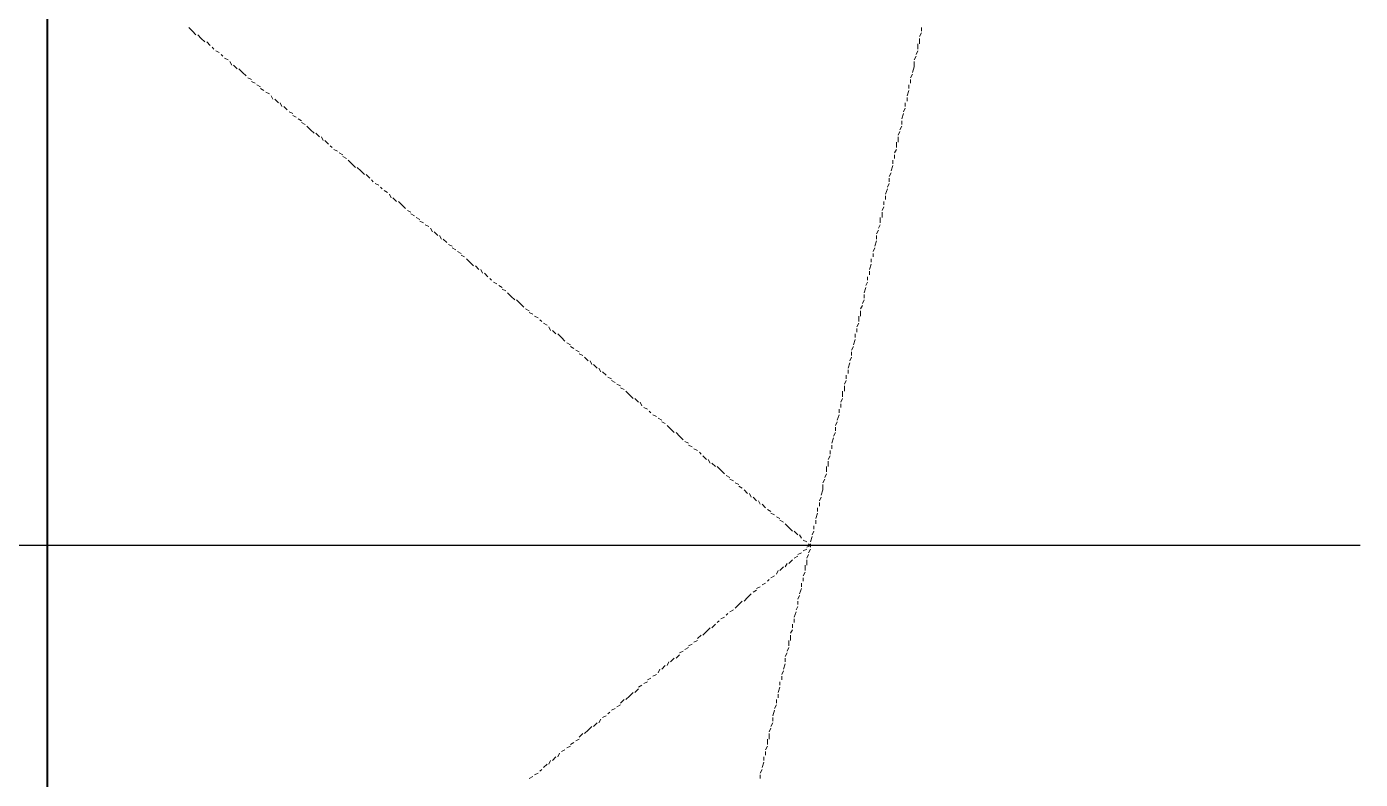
# Model space of a CAD drawing. Extents: x 8 to 21351, y 0 to 420.
# Drawn here: x 15782.33 to 15798.09, y 336.22 to 345.11 of the extents above; entities that cross this region are included whole.
import ezdxf

# ---------------------------------------------------------------- set-up
doc = ezdxf.new("R2010")
doc.units = 0

msp = doc.modelspace()

# ---------------------------------------------------------------- linework, layer by layer
at = {"color": 7, "lineweight": 40}
msp.add_line((15782.573, 397.743), (15782.573, 310.219), dxfattribs=at)
at = {"color": 7, "lineweight": 25}
for p, q in [((15782.573, 357.568), (15782.573, 337.566)), ((15798.088, 338.984), (15778.086, 338.984))]:
    msp.add_line(p, q, dxfattribs=at)
at = {"color": 7, "lineweight": 5}
for p, q in [((15782.573, 345.101), (15782.573, 345.059)), ((15782.573, 345.038), (15782.573, 344.995)), ((15782.573, 344.974), (15782.573, 344.911)), ((15784.288, 345.059), (15784.245, 345.101)), ((15784.33, 345.017), (15784.288, 345.059)), ((15784.393, 344.974), (15784.351, 345.017)), ((15784.436, 344.932), (15784.393, 344.974)), ((15792.902, 345.038), (15792.881, 344.995)), ((15792.881, 344.974), (15792.881, 344.911)), ((15792.902, 345.101), (15792.902, 345.059)), ((15782.573, 344.89), (15782.573, 344.847)), ((15782.573, 344.826), (15782.573, 344.784)), ((15784.499, 344.89), (15784.457, 344.932)), ((15784.542, 344.847), (15784.52, 344.868)), ((15784.605, 344.805), (15784.563, 344.826)), ((15792.86, 344.826), (15792.839, 344.784)), ((15792.86, 344.911), (15792.86, 344.847)), ((15782.573, 344.763), (15782.573, 344.699)), ((15782.573, 344.678), (15782.573, 344.636)), ((15784.647, 344.763), (15784.626, 344.784)), ((15784.711, 344.72), (15784.669, 344.741)), ((15784.753, 344.657), (15784.732, 344.699)), ((15784.817, 344.615), (15784.774, 344.657)), ((15792.839, 344.763), (15792.818, 344.72)), ((15792.818, 344.699), (15792.818, 344.636)), ((15782.573, 344.615), (15782.573, 344.572)), ((15782.573, 344.551), (15782.573, 344.488)), ((15784.88, 344.572), (15784.838, 344.615)), ((15784.923, 344.53), (15784.88, 344.572)), ((15784.986, 344.488), (15784.944, 344.509)), ((15792.797, 344.551), (15792.775, 344.509)), ((15792.775, 344.488), (15792.775, 344.445)), ((15792.818, 344.636), (15792.797, 344.572)), ((15782.573, 344.466), (15782.573, 344.424)), ((15782.573, 344.403), (15782.573, 344.36)), ((15782.573, 344.339), (15782.573, 344.276)), ((15785.028, 344.445), (15784.986, 344.466)), ((15785.092, 344.403), (15785.05, 344.424)), ((15785.134, 344.36), (15785.092, 344.382)), ((15785.198, 344.318), (15785.155, 344.339)), ((15792.754, 344.36), (15792.733, 344.297)), ((15792.754, 344.424), (15792.754, 344.382)), ((15782.573, 344.255), (15782.573, 344.212)), ((15782.573, 344.191), (15782.573, 344.149)), ((15785.24, 344.255), (15785.219, 344.297)), ((15785.304, 344.212), (15785.261, 344.255)), ((15785.346, 344.17), (15785.325, 344.212)), ((15785.409, 344.128), (15785.367, 344.17)), ((15792.712, 344.212), (15792.712, 344.17)), ((15792.733, 344.276), (15792.733, 344.233)), ((15782.573, 344.128), (15782.573, 344.085)), ((15782.573, 344.064), (15782.573, 344.001)), ((15785.473, 344.085), (15785.431, 344.106)), ((15785.515, 344.043), (15785.473, 344.064)), ((15785.579, 344.001), (15785.536, 344.022)), ((15792.691, 344.085), (15792.67, 344.022)), ((15792.712, 344.149), (15792.691, 344.106)), ((15782.573, 343.979), (15782.573, 343.937)), ((15782.573, 343.916), (15782.573, 343.874)), ((15782.573, 343.853), (15782.573, 343.789)), ((15785.621, 343.958), (15785.579, 343.979)), ((15785.685, 343.895), (15785.642, 343.937)), ((15785.727, 343.853), (15785.685, 343.895)), ((15785.79, 343.81), (15785.748, 343.853)), ((15792.648, 343.874), (15792.627, 343.831)), ((15792.67, 343.937), (15792.648, 343.895)), ((15792.67, 344.001), (15792.67, 343.958)), ((15782.573, 343.768), (15782.573, 343.726)), ((15782.573, 343.704), (15782.573, 343.662)), ((15785.833, 343.768), (15785.812, 343.81)), ((15785.896, 343.726), (15785.854, 343.768)), ((15785.939, 343.683), (15785.917, 343.704)), ((15792.606, 343.747), (15792.606, 343.683)), ((15792.627, 343.81), (15792.627, 343.747)), ((15782.573, 343.641), (15782.573, 343.577)), ((15782.573, 343.556), (15782.573, 343.514)), ((15786.002, 343.641), (15785.96, 343.662)), ((15786.066, 343.599), (15786.023, 343.62)), ((15786.108, 343.556), (15786.066, 343.577)), ((15792.606, 343.662), (15792.585, 343.62)), ((15792.585, 343.599), (15792.585, 343.556)), ((15782.573, 343.493), (15782.573, 343.45)), ((15782.573, 343.429), (15782.573, 343.366)), ((15786.171, 343.493), (15786.129, 343.535)), ((15786.214, 343.45), (15786.171, 343.493)), ((15786.277, 343.408), (15786.235, 343.45)), ((15786.32, 343.366), (15786.277, 343.408)), ((15792.543, 343.387), (15792.521, 343.344)), ((15792.564, 343.471), (15792.543, 343.408)), ((15792.564, 343.535), (15792.564, 343.493)), ((15782.573, 343.344), (15782.573, 343.302)), ((15782.573, 343.281), (15782.573, 343.239)), ((15786.383, 343.323), (15786.341, 343.366)), ((15786.425, 343.281), (15786.404, 343.302)), ((15786.489, 343.239), (15786.447, 343.26)), ((15792.521, 343.26), (15792.5, 343.217)), ((15792.521, 343.323), (15792.521, 343.281)), ((15782.573, 343.217), (15782.573, 343.175)), ((15782.573, 343.154), (15782.573, 343.091)), ((15782.573, 343.069), (15782.573, 343.027)), ((15786.531, 343.196), (15786.51, 343.217)), ((15786.595, 343.154), (15786.552, 343.175)), ((15786.637, 343.091), (15786.616, 343.133)), ((15786.701, 343.048), (15786.658, 343.091)), ((15792.5, 343.196), (15792.479, 343.133)), ((15792.479, 343.112), (15792.479, 343.069)), ((15782.573, 343.006), (15782.573, 342.964)), ((15782.573, 342.942), (15782.573, 342.879)), ((15786.764, 343.006), (15786.722, 343.048)), ((15786.806, 342.964), (15786.764, 343.006)), ((15786.87, 342.921), (15786.828, 342.942)), ((15792.458, 342.985), (15792.437, 342.942)), ((15792.437, 342.921), (15792.437, 342.858)), ((15792.458, 343.048), (15792.458, 343.006)), ((15782.573, 342.858), (15782.573, 342.815)), ((15782.573, 342.794), (15782.573, 342.752)), ((15786.912, 342.879), (15786.87, 342.9)), ((15786.976, 342.836), (15786.933, 342.858)), ((15787.018, 342.794), (15786.976, 342.815)), ((15787.082, 342.752), (15787.039, 342.773)), ((15792.416, 342.773), (15792.394, 342.731)), ((15792.416, 342.858), (15792.416, 342.794)), ((15782.573, 342.731), (15782.573, 342.667)), ((15782.573, 342.646), (15782.573, 342.604)), ((15787.124, 342.688), (15787.103, 342.731)), ((15787.187, 342.646), (15787.145, 342.688)), ((15787.23, 342.604), (15787.209, 342.646)), ((15787.293, 342.561), (15787.251, 342.604)), ((15792.394, 342.709), (15792.373, 342.667)), ((15792.373, 342.646), (15792.373, 342.604)), ((15782.573, 342.582), (15782.573, 342.54)), ((15782.573, 342.519), (15782.573, 342.455)), ((15782.573, 342.434), (15782.573, 342.392)), ((15787.357, 342.519), (15787.314, 342.54)), ((15787.399, 342.477), (15787.357, 342.498)), ((15787.463, 342.434), (15787.42, 342.455)), ((15792.352, 342.498), (15792.331, 342.455)), ((15792.331, 342.434), (15792.331, 342.392)), ((15792.373, 342.582), (15792.352, 342.519)), ((15782.573, 342.371), (15782.573, 342.329)), ((15782.573, 342.307), (15782.573, 342.265)), ((15787.505, 342.392), (15787.463, 342.413)), ((15787.568, 342.329), (15787.526, 342.371)), ((15787.611, 342.286), (15787.568, 342.329)), ((15787.674, 342.244), (15787.632, 342.286)), ((15792.31, 342.307), (15792.289, 342.244)), ((15792.31, 342.371), (15792.31, 342.329)), ((15782.573, 342.244), (15782.573, 342.18)), ((15782.573, 342.159), (15782.573, 342.117)), ((15787.717, 342.202), (15787.695, 342.244)), ((15787.78, 342.159), (15787.738, 342.202)), ((15787.822, 342.117), (15787.801, 342.138)), ((15792.267, 342.159), (15792.267, 342.117)), ((15792.289, 342.223), (15792.289, 342.18)), ((15782.573, 342.096), (15782.573, 342.053)), ((15782.573, 342.032), (15782.573, 341.969)), ((15787.886, 342.074), (15787.844, 342.096)), ((15787.949, 342.032), (15787.907, 342.053)), ((15787.992, 341.99), (15787.949, 342.011)), ((15788.055, 341.926), (15788.013, 341.969)), ((15792.246, 342.032), (15792.225, 341.969)), ((15792.267, 342.096), (15792.246, 342.053)), ((15782.573, 341.947), (15782.573, 341.905)), ((15782.573, 341.884), (15782.573, 341.842)), ((15782.573, 341.82), (15782.573, 341.757)), ((15788.098, 341.884), (15788.055, 341.926)), ((15788.161, 341.842), (15788.119, 341.884)), ((15788.203, 341.799), (15788.161, 341.842)), ((15792.204, 341.82), (15792.183, 341.778)), ((15792.225, 341.884), (15792.204, 341.842)), ((15792.225, 341.947), (15792.225, 341.905)), ((15782.573, 341.736), (15782.573, 341.693)), ((15782.573, 341.672), (15782.573, 341.63)), ((15788.267, 341.757), (15788.225, 341.778)), ((15788.309, 341.715), (15788.267, 341.736)), ((15788.373, 341.672), (15788.33, 341.693)), ((15788.415, 341.63), (15788.394, 341.651)), ((15792.162, 341.693), (15792.162, 341.63)), ((15792.183, 341.757), (15792.183, 341.693)), ((15782.573, 341.609), (15782.573, 341.545)), ((15782.573, 341.524), (15782.573, 341.482)), ((15788.479, 341.588), (15788.436, 341.609)), ((15788.521, 341.524), (15788.5, 341.567)), ((15788.584, 341.482), (15788.542, 341.524)), ((15792.162, 341.609), (15792.14, 341.567)), ((15792.14, 341.545), (15792.14, 341.503)), ((15782.573, 341.461), (15782.573, 341.418)), ((15782.573, 341.397), (15782.573, 341.355)), ((15782.573, 341.334), (15782.573, 341.27)), ((15788.648, 341.44), (15788.606, 341.482)), ((15788.69, 341.397), (15788.648, 341.44)), ((15788.754, 341.355), (15788.711, 341.376)), ((15788.796, 341.312), (15788.754, 341.334)), ((15792.098, 341.334), (15792.077, 341.291)), ((15792.119, 341.418), (15792.098, 341.355)), ((15792.119, 341.482), (15792.119, 341.44)), ((15782.573, 341.249), (15782.573, 341.207)), ((15782.573, 341.185), (15782.573, 341.143)), ((15788.86, 341.27), (15788.817, 341.291)), ((15788.902, 341.228), (15788.86, 341.249)), ((15788.965, 341.164), (15788.923, 341.207)), ((15792.077, 341.207), (15792.056, 341.164)), ((15792.077, 341.27), (15792.077, 341.228)), ((15782.573, 341.122), (15782.573, 341.058)), ((15782.573, 341.037), (15782.573, 340.995)), ((15789.008, 341.122), (15788.987, 341.164)), ((15789.071, 341.08), (15789.029, 341.122)), ((15789.114, 341.037), (15789.092, 341.08)), ((15789.177, 340.995), (15789.135, 341.037)), ((15792.056, 341.143), (15792.035, 341.08)), ((15792.035, 341.058), (15792.035, 341.016)), ((15782.573, 340.974), (15782.573, 340.932)), ((15782.573, 340.91), (15782.573, 340.847)), ((15789.241, 340.953), (15789.198, 340.974)), ((15789.283, 340.91), (15789.241, 340.932)), ((15789.346, 340.868), (15789.304, 340.889)), ((15792.013, 340.932), (15791.992, 340.889)), ((15791.992, 340.868), (15791.992, 340.805)), ((15792.013, 340.995), (15792.013, 340.953)), ((15782.573, 340.826), (15782.573, 340.783)), ((15782.573, 340.762), (15782.573, 340.72)), ((15789.389, 340.826), (15789.346, 340.847)), ((15789.452, 340.762), (15789.41, 340.805)), ((15789.495, 340.72), (15789.452, 340.762)), ((15789.558, 340.678), (15789.516, 340.72)), ((15791.971, 340.72), (15791.95, 340.678)), ((15791.971, 340.805), (15791.971, 340.741)), ((15782.573, 340.699), (15782.573, 340.635)), ((15782.573, 340.614), (15782.573, 340.572)), ((15782.573, 340.55), (15782.573, 340.508)), ((15789.6, 340.635), (15789.579, 340.678)), ((15789.664, 340.593), (15789.622, 340.614)), ((15789.706, 340.55), (15789.685, 340.572)), ((15791.929, 340.593), (15791.929, 340.55)), ((15791.95, 340.656), (15791.95, 340.614)), ((15782.573, 340.487), (15782.573, 340.445)), ((15782.573, 340.423), (15782.573, 340.36)), ((15789.77, 340.508), (15789.727, 340.529)), ((15789.833, 340.466), (15789.791, 340.487)), ((15789.876, 340.423), (15789.833, 340.445)), ((15789.939, 340.36), (15789.897, 340.402)), ((15791.908, 340.445), (15791.886, 340.402)), ((15791.929, 340.529), (15791.908, 340.466)), ((15782.573, 340.339), (15782.573, 340.296)), ((15782.573, 340.275), (15782.573, 340.233)), ((15789.981, 340.318), (15789.939, 340.36)), ((15790.045, 340.275), (15790.003, 340.318)), ((15790.087, 340.233), (15790.045, 340.275)), ((15791.865, 340.254), (15791.844, 340.191)), ((15791.886, 340.318), (15791.865, 340.275)), ((15791.886, 340.381), (15791.886, 340.339)), ((15782.573, 340.212), (15782.573, 340.148)), ((15782.573, 340.127), (15782.573, 340.085)), ((15790.151, 340.191), (15790.108, 340.212)), ((15790.193, 340.148), (15790.151, 340.17)), ((15790.257, 340.106), (15790.214, 340.127)), ((15790.299, 340.064), (15790.278, 340.085)), ((15791.823, 340.106), (15791.823, 340.064)), ((15791.844, 340.17), (15791.844, 340.127)), ((15782.573, 340.064), (15782.573, 340.021)), ((15782.573, 340), (15782.573, 339.937)), ((15782.573, 339.916), (15782.573, 339.873)), ((15790.362, 340), (15790.32, 340.043)), ((15790.405, 339.958), (15790.384, 340)), ((15790.468, 339.916), (15790.426, 339.958)), ((15790.532, 339.873), (15790.489, 339.916)), ((15791.781, 339.916), (15791.781, 339.852)), ((15791.823, 340.043), (15791.802, 340)), ((15791.802, 339.979), (15791.802, 339.916)), ((15782.573, 339.852), (15782.573, 339.81)), ((15782.573, 339.788), (15782.573, 339.725)), ((15790.574, 339.831), (15790.532, 339.873)), ((15790.638, 339.788), (15790.595, 339.81)), ((15790.68, 339.746), (15790.638, 339.767)), ((15791.759, 339.767), (15791.738, 339.725)), ((15791.781, 339.831), (15791.759, 339.788)), ((15782.573, 339.704), (15782.573, 339.661)), ((15782.573, 339.64), (15782.573, 339.598)), ((15790.743, 339.704), (15790.701, 339.725)), ((15790.786, 339.661), (15790.743, 339.683)), ((15790.849, 339.598), (15790.807, 339.64)), ((15790.892, 339.556), (15790.87, 339.598)), ((15791.738, 339.64), (15791.717, 339.577)), ((15791.738, 339.704), (15791.738, 339.64)), ((15782.573, 339.577), (15782.573, 339.534)), ((15782.573, 339.513), (15782.573, 339.45)), ((15790.955, 339.513), (15790.913, 339.556)), ((15790.997, 339.471), (15790.976, 339.513)), ((15791.061, 339.429), (15791.019, 339.471)), ((15791.717, 339.556), (15791.696, 339.513)), ((15791.696, 339.492), (15791.696, 339.45)), ((15782.573, 339.429), (15782.573, 339.386)), ((15782.573, 339.365), (15782.573, 339.323)), ((15782.573, 339.302), (15782.573, 339.238)), ((15791.124, 339.386), (15791.082, 339.407)), ((15791.167, 339.344), (15791.124, 339.365)), ((15791.23, 339.302), (15791.188, 339.323)), ((15791.675, 339.365), (15791.654, 339.302)), ((15791.675, 339.429), (15791.675, 339.386)), ((15782.573, 339.217), (15782.573, 339.175)), ((15782.573, 339.154), (15782.573, 339.111)), ((15791.273, 339.259), (15791.23, 339.281)), ((15791.336, 339.196), (15791.294, 339.238)), ((15791.378, 339.154), (15791.336, 339.196)), ((15791.442, 339.111), (15791.4, 339.154)), ((15791.632, 339.154), (15791.611, 339.111)), ((15791.632, 339.217), (15791.632, 339.175)), ((15791.654, 339.281), (15791.654, 339.238)), ((15782.573, 339.09), (15782.573, 339.026)), ((15782.573, 339.005), (15782.573, 338.963)), ((15791.484, 339.069), (15791.463, 339.111)), ((15791.548, 339.026), (15791.505, 339.048)), ((15791.548, 338.963), (15791.59, 338.984)), ((15791.59, 338.984), (15791.569, 339.005)), ((15791.611, 339.09), (15791.59, 339.026)), ((15791.59, 339.005), (15791.59, 338.963)), ((15782.573, 338.942), (15782.573, 338.899)), ((15782.573, 338.878), (15782.573, 338.815)), ((15791.336, 338.772), (15791.378, 338.815)), ((15791.4, 338.836), (15791.442, 338.857)), ((15791.442, 338.878), (15791.484, 338.899)), ((15791.505, 338.921), (15791.548, 338.942)), ((15791.569, 338.878), (15791.548, 338.836)), ((15791.548, 338.815), (15791.548, 338.751)), ((15791.59, 338.942), (15791.569, 338.899)), ((15782.573, 338.794), (15782.573, 338.751)), ((15782.573, 338.73), (15782.573, 338.688)), ((15782.573, 338.667), (15782.573, 338.624)), ((15791.188, 338.646), (15791.209, 338.688)), ((15791.23, 338.688), (15791.273, 338.73)), ((15791.294, 338.73), (15791.315, 338.772)), ((15791.527, 338.667), (15791.505, 338.624)), ((15791.527, 338.751), (15791.527, 338.688)), ((15782.573, 338.603), (15782.573, 338.54)), ((15782.573, 338.519), (15782.573, 338.476)), ((15790.955, 338.476), (15790.997, 338.497)), ((15791.019, 338.519), (15791.061, 338.54)), ((15791.082, 338.561), (15791.103, 338.582)), ((15791.124, 338.603), (15791.167, 338.624)), ((15791.484, 338.54), (15791.484, 338.497)), ((15791.505, 338.603), (15791.505, 338.561)), ((15782.573, 338.455), (15782.573, 338.413)), ((15782.573, 338.392), (15782.573, 338.328)), ((15790.807, 338.328), (15790.849, 338.37)), ((15790.849, 338.37), (15790.892, 338.413)), ((15790.913, 338.434), (15790.955, 338.455)), ((15791.463, 338.392), (15791.442, 338.349)), ((15791.484, 338.476), (15791.463, 338.413)), ((15782.573, 338.307), (15782.573, 338.264)), ((15782.573, 338.243), (15782.573, 338.201)), ((15782.573, 338.18), (15782.573, 338.116)), ((15790.595, 338.159), (15790.616, 338.18)), ((15790.638, 338.201), (15790.68, 338.222)), ((15790.701, 338.243), (15790.743, 338.286)), ((15790.743, 338.286), (15790.786, 338.328)), ((15791.421, 338.201), (15791.4, 338.137)), ((15791.442, 338.264), (15791.421, 338.222)), ((15791.442, 338.328), (15791.442, 338.286)), ((15782.573, 338.095), (15782.573, 338.053)), ((15782.573, 338.032), (15782.573, 337.989)), ((15790.426, 338.01), (15790.468, 338.053)), ((15790.489, 338.074), (15790.511, 338.095)), ((15790.532, 338.116), (15790.574, 338.137)), ((15791.378, 338.053), (15791.378, 338.01)), ((15791.4, 338.116), (15791.4, 338.074)), ((15782.573, 337.968), (15782.573, 337.905)), ((15782.573, 337.884), (15782.573, 337.841)), ((15790.257, 337.884), (15790.299, 337.926)), ((15790.32, 337.926), (15790.362, 337.968)), ((15790.362, 337.968), (15790.405, 338.01)), ((15791.378, 337.989), (15791.357, 337.947)), ((15791.357, 337.926), (15791.357, 337.862)), ((15782.573, 337.82), (15782.573, 337.778)), ((15782.573, 337.757), (15782.573, 337.714)), ((15790.045, 337.714), (15790.087, 337.735)), ((15790.108, 337.757), (15790.151, 337.778)), ((15790.151, 337.799), (15790.193, 337.82)), ((15790.214, 337.841), (15790.257, 337.862)), ((15791.315, 337.714), (15791.294, 337.672)), ((15791.336, 337.778), (15791.315, 337.735)), ((15791.336, 337.862), (15791.336, 337.799)), ((15782.573, 337.693), (15782.573, 337.63)), ((15782.573, 337.608), (15782.573, 337.566)), ((15789.833, 337.524), (15789.876, 337.566)), ((15789.897, 337.566), (15789.918, 337.608)), ((15789.939, 337.608), (15789.981, 337.651)), ((15790.003, 337.651), (15790.045, 337.693)), ((15791.294, 337.587), (15791.273, 337.524)), ((15791.294, 337.651), (15791.294, 337.608)), ((15782.573, 337.545), (15782.573, 337.502)), ((15782.573, 337.481), (15782.573, 337.418)), ((15782.573, 337.397), (15782.573, 337.354)), ((15789.664, 337.397), (15789.706, 337.418)), ((15789.727, 337.439), (15789.77, 337.46)), ((15789.791, 337.481), (15789.812, 337.524)), ((15791.273, 337.502), (15791.251, 337.46)), ((15791.251, 337.439), (15791.251, 337.397)), ((15782.573, 337.333), (15782.573, 337.291)), ((15782.573, 337.27), (15782.573, 337.206)), ((15789.452, 337.206), (15789.495, 337.248)), ((15789.516, 337.248), (15789.558, 337.291)), ((15789.558, 337.312), (15789.6, 337.333)), ((15789.622, 337.354), (15789.664, 337.375)), ((15791.23, 337.312), (15791.209, 337.248)), ((15791.23, 337.375), (15791.23, 337.333)), ((15782.573, 337.185), (15782.573, 337.143)), ((15782.573, 337.122), (15782.573, 337.079)), ((15789.304, 337.079), (15789.346, 337.1)), ((15789.346, 337.122), (15789.389, 337.164)), ((15789.41, 337.164), (15789.452, 337.206)), ((15791.188, 337.1), (15791.167, 337.058)), ((15791.188, 337.164), (15791.188, 337.122)), ((15791.209, 337.227), (15791.209, 337.185)), ((15782.573, 337.058), (15782.573, 336.995)), ((15782.573, 336.973), (15782.573, 336.931)), ((15789.092, 336.889), (15789.114, 336.931)), ((15789.135, 336.952), (15789.177, 336.973)), ((15789.198, 336.995), (15789.219, 337.016)), ((15789.241, 337.037), (15789.283, 337.058)), ((15791.167, 337.037), (15791.146, 336.973)), ((15791.146, 336.952), (15791.146, 336.91)), ((15782.573, 336.91), (15782.573, 336.867)), ((15782.573, 336.846), (15782.573, 336.804)), ((15782.573, 336.783), (15782.573, 336.719)), ((15788.86, 336.719), (15788.902, 336.762)), ((15788.923, 336.762), (15788.965, 336.804)), ((15788.965, 336.804), (15789.008, 336.846)), ((15789.029, 336.846), (15789.071, 336.889)), ((15791.124, 336.825), (15791.103, 336.783)), ((15791.103, 336.762), (15791.103, 336.698)), ((15791.146, 336.889), (15791.124, 336.846)), ((15782.573, 336.698), (15782.573, 336.656)), ((15782.573, 336.635), (15782.573, 336.592)), ((15788.711, 336.592), (15788.754, 336.613)), ((15788.754, 336.635), (15788.796, 336.656)), ((15788.817, 336.677), (15788.86, 336.698)), ((15791.082, 336.613), (15791.061, 336.571)), ((15791.082, 336.698), (15791.082, 336.635)), ((15782.573, 336.571), (15782.573, 336.508)), ((15782.573, 336.486), (15782.573, 336.444)), ((15788.542, 336.444), (15788.584, 336.486)), ((15788.606, 336.486), (15788.627, 336.529)), ((15788.648, 336.55), (15788.69, 336.571)), ((15791.04, 336.486), (15791.04, 336.444)), ((15791.061, 336.55), (15791.061, 336.508)), ((15782.573, 336.423), (15782.573, 336.381)), ((15782.573, 336.36), (15782.573, 336.296)), ((15788.33, 336.275), (15788.373, 336.296)), ((15788.394, 336.317), (15788.415, 336.338)), ((15788.436, 336.36), (15788.479, 336.402)), ((15788.5, 336.402), (15788.521, 336.444)), ((15791.019, 336.338), (15790.997, 336.296)), ((15791.04, 336.423), (15791.019, 336.36)), ((15782.573, 336.275), (15782.573, 336.233)), ((15788.267, 336.233), (15788.309, 336.254)), ((15790.997, 336.275), (15790.997, 336.233))]:
    msp.add_line(p, q, dxfattribs=at)

doc.saveas('drawing.dxf')
